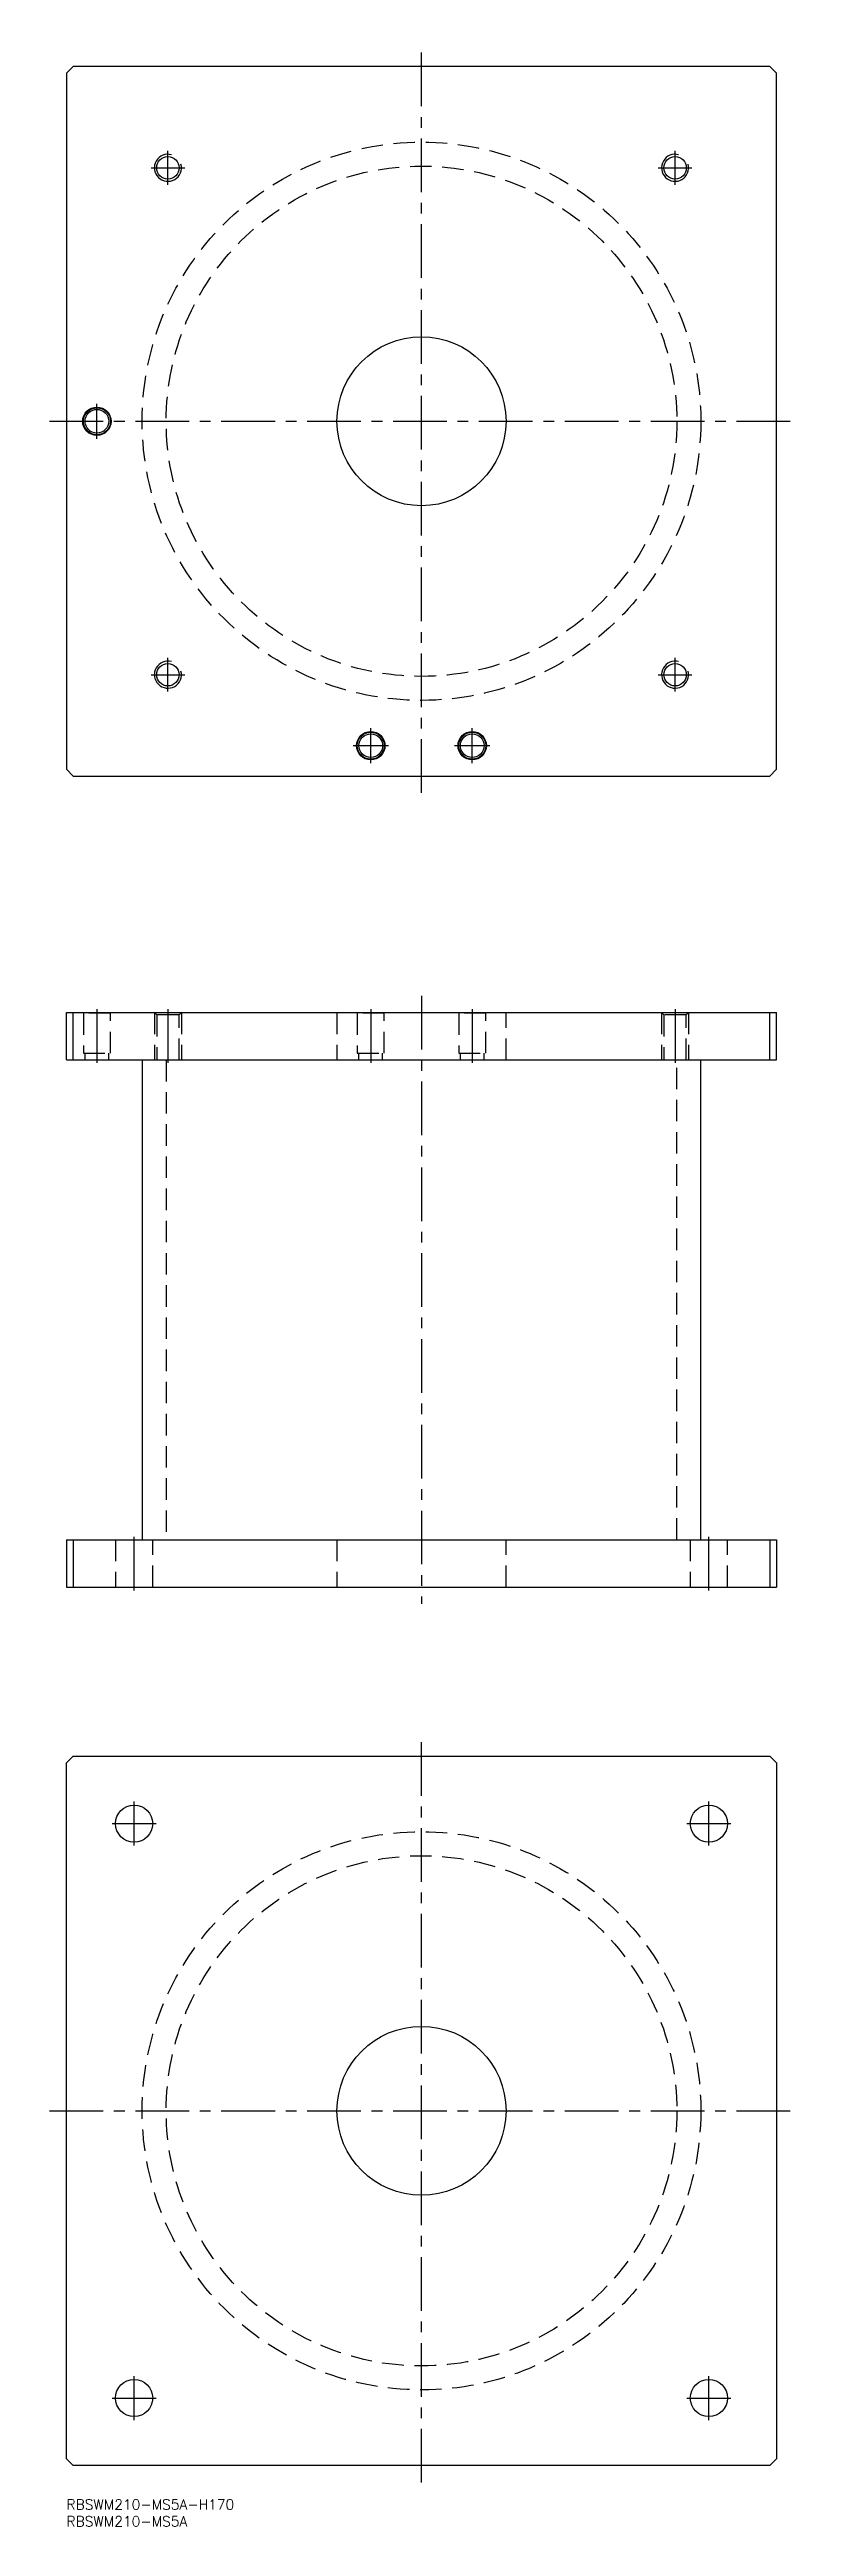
# Model space of a CAD drawing. Extents: x -5 to 215, y -8 to 725.
import ezdxf

# ---------------------------------------------------------------- set-up
doc = ezdxf.new("R2010")
doc.units = 0
doc.header["$LTSCALE"] = 0.5
doc.linetypes.add('CENTER', pattern=[50.8, 31.75, -6.35, 6.35, -6.35])
doc.linetypes.add('DASHED', pattern=[19.05, 12.7, -6.35])
for name, color, linetype in [('MSM_CENTER', 1, 'CENTER'), ('MSM_CONTINUOUS', 7, 'CONTINUOUS'), ('MSM_DASHED', 4, 'DASHED'), ('MSM_NARROW', 5, 'CONTINUOUS'), ('MSM_PART_NUMBER', 7, 'CONTINUOUS')]:
    doc.layers.add(name, color=color, linetype=linetype)
doc.styles.get("Standard").update_dxf_attribs({"font": 'txt.shx', "height": 3, "bigfont": 'bigfont.shx'})

msp = doc.modelspace()

# ---------------------------------------------------------------- linework, layer by layer
at = {"layer": 'MSM_CENTER'}
for p, q in [((105, 505), (105, 725)), ((25, 690), (35, 690)), ((30, 685), (30, 695)), ((175, 690), (185, 690)), ((180, 685), (180, 695)), ((9, 609.8), (9, 620.2)), ((-5, 615), (215, 615)), ((30, 535), (30, 545)), ((180, 535), (180, 545)), ((25, 540), (35, 540)), ((175, 540), (185, 540)), ((90, 513.8), (90, 524.2)), ((120, 513.8), (120, 524.2)), ((84.8, 519), (95.2, 519)), ((114.8, 519), (125.2, 519)), ((9, 441), (9, 425)), ((30, 441), (30, 425)), ((90, 441), (90, 425)), ((105, 445), (105, 265)), ((120, 441), (120, 425)), ((180, 441), (180, 425)), ((20, 269), (20, 285)), ((190, 269), (190, 285)), ((105, 5), (105, 225)), ((20, 193.5), (20, 206.5)), ((190, 193.5), (190, 206.5)), ((13.5, 200), (26.5, 200)), ((183.5, 200), (196.5, 200)), ((-5, 115), (215, 115)), ((13.5, 30), (26.5, 30)), ((20, 23.5), (20, 36.5)), ((183.5, 30), (196.5, 30)), ((190, 23.5), (190, 36.5))]:
    msp.add_line(p, q, dxfattribs=at)
at = {"layer": 'MSM_CONTINUOUS'}
for p, q in [((2, 720), (0, 718)), ((208, 720), (2, 720)), ((210, 718), (208, 720)), ((0, 718), (0, 512)), ((210, 512), (210, 718)), ((0, 512), (2, 510)), ((2, 510), (208, 510)), ((208, 510), (210, 512)), ((0, 426), (0, 440)), ((0, 440), (210, 440)), ((2, 426), (2, 440)), ((208, 426), (208, 440)), ((210, 426), (210, 440)), ((0, 426), (210, 426)), ((22.4, 426), (22.4, 284)), ((187.6, 284), (187.6, 426)), ((0, 284), (210, 284)), ((0, 284), (0, 270)), ((2, 284), (2, 270)), ((208, 284), (208, 270)), ((210, 284), (210, 270)), ((0, 270), (210, 270)), ((0, 218), (2, 220)), ((2, 220), (208, 220)), ((208, 220), (210, 218)), ((0, 12), (0, 218)), ((210, 218), (210, 12)), ((2, 10), (0, 12)), ((208, 10), (2, 10)), ((210, 12), (208, 10))]:
    msp.add_line(p, q, dxfattribs=at)
for centre, radius in [((30, 690), 3.32), ((180, 690), 3.32), ((105, 615), 25), ((9, 615), 4.2), ((9, 615), 4), ((9, 615), 3.5), ((30, 540), 3.32), ((180, 540), 3.32), ((90, 519), 4.2), ((90, 519), 4), ((90, 519), 3.5), ((120, 519), 4.2), ((120, 519), 4), ((120, 519), 3.5), ((20, 200), 5.5), ((190, 200), 5.5), ((105, 115), 25), ((20, 30), 5.5), ((190, 30), 5.5)]:
    msp.add_circle(centre, radius, dxfattribs=at)
at = {"layer": 'MSM_DASHED'}
for p, q in [((4.8, 440), (5, 439.8)), ((5, 439.8), (5, 428)), ((13, 439.8), (5, 439.8)), ((13, 439.8), (13.2, 440)), ((13, 428), (13, 439.8)), ((26, 440), (26.68, 439.32)), ((26, 440), (26, 426)), ((33.32, 439.32), (34, 440)), ((34, 440), (34, 426)), ((80, 440), (80, 426)), ((85.8, 440), (86, 439.8)), ((86, 439.8), (86, 428)), ((94, 439.8), (86, 439.8)), ((94, 439.8), (94.2, 440)), ((94, 428), (94, 439.8)), ((115.8, 440), (116, 439.8)), ((116, 439.8), (116, 428)), ((124, 439.8), (116, 439.8)), ((124, 439.8), (124.2, 440)), ((124, 428), (124, 439.8)), ((130, 426), (130, 440)), ((176, 440), (176.68, 439.32)), ((176, 440), (176, 426)), ((183.32, 439.32), (184, 440)), ((184, 440), (184, 426)), ((26.68, 439.32), (26.68, 426)), ((33.32, 439.32), (26.68, 439.32)), ((33.32, 426), (33.32, 439.32)), ((176.68, 439.32), (176.68, 426)), ((183.32, 439.32), (176.68, 439.32)), ((183.32, 426), (183.32, 439.32)), ((5, 428), (13, 428)), ((5.5, 426), (5.5, 428)), ((12.5, 426), (12.5, 428)), ((29.5, 426), (29.5, 284)), ((86, 428), (94, 428)), ((86.5, 426), (86.5, 428)), ((93.5, 426), (93.5, 428)), ((116, 428), (124, 428)), ((116.5, 426), (116.5, 428)), ((123.5, 426), (123.5, 428)), ((180.5, 284), (180.5, 426)), ((14.5, 284), (14.5, 270)), ((25.5, 270), (25.5, 284)), ((80, 284), (80, 270)), ((130, 270), (130, 284)), ((184.5, 284), (184.5, 270)), ((195.5, 270), (195.5, 284))]:
    msp.add_line(p, q, dxfattribs=at)
for centre, radius in [((105, 615), 82.6), ((105, 615), 75.5), ((105, 115), 82.6), ((105, 115), 75.5)]:
    msp.add_circle(centre, radius, dxfattribs=at)
at = {"layer": 'MSM_NARROW'}
for centre in [(30, 690), (180, 690), (30, 540), (180, 540)]:
    msp.add_arc(centre, 4, 75, 15, dxfattribs=at)

# ---------------------------------------------------------------- texts
at = {"layer": 'MSM_PART_NUMBER'}
for s, p in [('RBSWM210-MS5A-H170', (0, -3)), ('RBSWM210-MS5A', (0, -8))]:
    msp.add_text(s, height=3, dxfattribs=at).set_placement(p)

doc.saveas('drawing.dxf')
